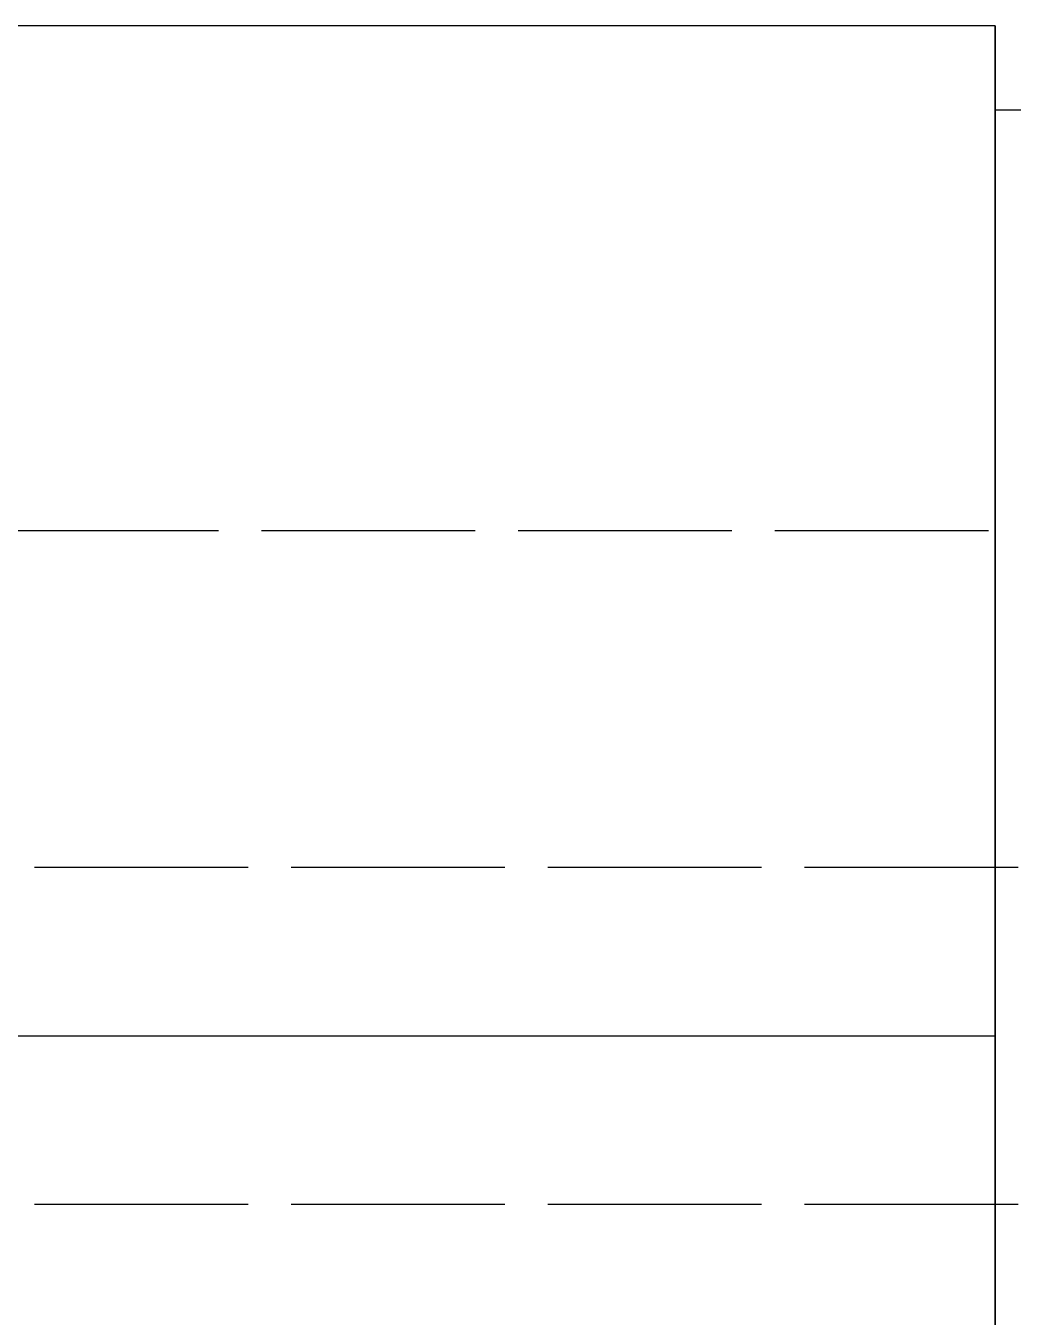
# Model space of a CAD drawing. Header units: millimetres. Extents: x -13 to 161, y -140 to 67.
# Drawn here: x 116 to 121.86, y -54.57 to -46.9 of the extents above; entities that cross this region are included whole.
import ezdxf

# ---------------------------------------------------------------- set-up
doc = ezdxf.new("R2010")
doc.units = ezdxf.units.MM
doc.linetypes.add('DASHED', pattern=[1.524, 1.27, -0.254])
doc.layers.add('HIDDEN', color=8, linetype='DASHED')
doc.layers.add('VISIBLE', color=7, linetype='CONTINUOUS')

msp = doc.modelspace()

# ---------------------------------------------------------------- linework, layer by layer
at = {"layer": 'HIDDEN'}
for points in [[(121.75, -46.9), (121.75, -47.09048), (121.75, -47.28095), (121.75, -47.47143), (121.75, -47.6619), (121.75, -47.85238), (121.75, -48.04286), (121.75, -48.23333), (121.75, -48.42381), (121.75, -48.61429), (121.75, -48.80476), (121.75, -48.99524), (121.75, -49.18571), (121.75, -49.37619), (121.75, -49.56667), (121.75, -49.75714), (121.75, -49.94762), (121.75, -50.1381), (121.75, -50.32857), (121.75, -50.51905), (121.75, -50.70952), (121.75, -50.9), (121.75, -51.09048), (121.75, -51.28095), (121.75, -51.47143), (121.75, -51.6619), (121.75, -51.85238), (121.75, -52.04286), (121.75, -52.23333), (121.75, -52.42381), (121.75, -52.61429), (121.75, -52.80476), (121.75, -52.99524), (121.75, -53.18571), (121.75, -53.37619), (121.75, -53.56667), (121.75, -53.75714), (121.75, -53.94762), (121.75, -54.1381), (121.75, -54.32857), (121.75, -54.51905), (121.75, -54.70952)], [(121.75, -52.9), (121.75, -52.8127), (121.75, -52.7254), (121.75, -52.6381), (121.75, -52.55079), (121.75, -52.46349), (121.75, -52.37619), (121.75, -52.28889), (121.75, -52.20159), (121.75, -52.11429), (121.75, -52.02698), (121.75, -51.93968), (121.75, -51.85238), (121.75, -51.76508), (121.75, -51.67778), (121.75, -51.59048), (121.75, -51.50317), (121.75, -51.41587), (121.75, -51.32857), (121.75, -51.24127), (121.75, -51.15397), (121.75, -51.06667), (121.75, -50.97937), (121.75, -50.89206), (121.75, -50.80476), (121.75, -50.71746), (121.75, -50.63016), (121.75, -50.54286), (121.75, -50.45556), (121.75, -50.36825), (121.75, -50.28095), (121.75, -50.19365), (121.75, -50.10635), (121.75, -50.01905), (121.75, -49.93175), (121.75, -49.84444), (121.75, -49.75714), (121.75, -49.66984), (121.75, -49.58254), (121.75, -49.49524), (121.75, -49.40794), (121.75, -49.32063), (121.75, -49.23333), (121.75, -49.14603), (121.75, -49.05873), (121.75, -48.97143), (121.75, -48.88413), (121.75, -48.79683), (121.75, -48.70952), (121.75, -48.62222), (121.75, -48.53492), (121.75, -48.44762), (121.75, -48.36032), (121.75, -48.27302), (121.75, -48.18571), (121.75, -48.09841), (121.75, -48.01111), (121.75, -47.92381), (121.75, -47.83651), (121.75, -47.74921), (121.75, -47.6619), (121.75, -47.5746), (121.75, -47.4873), (121.75, -47.4)], [(121.75, -47.4), (121.75, -47.5746), (121.75, -47.74921), (121.75, -47.92381), (121.75, -48.09841), (121.75, -48.27302), (121.75, -48.44762), (121.75, -48.62222), (121.75, -48.79683), (121.75, -48.97143), (121.75, -49.14603), (121.75, -49.32063), (121.75, -49.49524), (121.75, -49.66984), (121.75, -49.84444), (121.75, -50.01905), (121.75, -50.19365), (121.75, -50.36825), (121.75, -50.54286), (121.75, -50.71746), (121.75, -50.89206), (121.75, -51.06667), (121.75, -51.24127), (121.75, -51.41587), (121.75, -51.59048), (121.75, -51.76508), (121.75, -51.93968), (121.75, -52.11429), (121.75, -52.28889), (121.75, -52.46349), (121.75, -52.6381), (121.75, -52.8127), (121.75, -52.9873), (121.75, -53.1619), (121.75, -53.33651), (121.75, -53.51111), (121.75, -53.68571), (121.75, -53.86032), (121.75, -54.03492), (121.75, -54.20952), (121.75, -54.38413), (121.75, -54.55873), (121.75, -54.73333)], [(124.76, -49.9), (104.76, -49.9)], [(126.46, -51.9), (98.06, -51.9)], [(121.75, -54.64603), (121.75, -54.55873), (121.75, -54.47143), (121.75, -54.38413), (121.75, -54.29683), (121.75, -54.20952), (121.75, -54.12222), (121.75, -54.03492), (121.75, -53.94762), (121.75, -53.86032), (121.75, -53.77302), (121.75, -53.68571), (121.75, -53.59841), (121.75, -53.51111), (121.75, -53.42381), (121.75, -53.33651), (121.75, -53.24921), (121.75, -53.1619), (121.75, -53.0746), (121.75, -52.9873), (121.75, -52.9)], [(126.46, -53.9), (98.06, -53.9)]]:
    msp.add_lwpolyline(points, dxfattribs=at)
at = {"layer": 'VISIBLE'}
for points in [[(121.75, -46.9), (103.45, -46.9)], [(121.75, -52.9), (121.75, -52.80476), (121.75, -52.70952), (121.75, -52.61429), (121.75, -52.51905), (121.75, -52.42381), (121.75, -52.32857), (121.75, -52.23333), (121.75, -52.1381), (121.75, -52.04286), (121.75, -51.94762), (121.75, -51.85238), (121.75, -51.75714), (121.75, -51.6619), (121.75, -51.56667), (121.75, -51.47143), (121.75, -51.37619), (121.75, -51.28095), (121.75, -51.18571), (121.75, -51.09048), (121.75, -50.99524), (121.75, -50.9), (121.75, -50.80476), (121.75, -50.70952), (121.75, -50.61429), (121.75, -50.51905), (121.75, -50.42381), (121.75, -50.32857), (121.75, -50.23333), (121.75, -50.1381), (121.75, -50.04286), (121.75, -49.94762), (121.75, -49.85238), (121.75, -49.75714), (121.75, -49.6619), (121.75, -49.56667), (121.75, -49.47143), (121.75, -49.37619), (121.75, -49.28095), (121.75, -49.18571), (121.75, -49.09048), (121.75, -48.99524), (121.75, -48.9), (121.75, -48.80476), (121.75, -48.70952), (121.75, -48.61429), (121.75, -48.51905), (121.75, -48.42381), (121.75, -48.32857), (121.75, -48.23333), (121.75, -48.1381), (121.75, -48.04286), (121.75, -47.94762), (121.75, -47.85238), (121.75, -47.75714), (121.75, -47.6619), (121.75, -47.56667), (121.75, -47.47143), (121.75, -47.37619), (121.75, -47.28095), (121.75, -47.18571), (121.75, -47.09048), (121.75, -46.99524), (121.75, -46.9)], [(123.25, -47.4), (121.75, -47.4)], [(121.75, -52.9), (103.45, -52.9)], [(121.75, -54.61429), (121.75, -54.51905), (121.75, -54.42381), (121.75, -54.32857), (121.75, -54.23333), (121.75, -54.1381), (121.75, -54.04286), (121.75, -53.94762), (121.75, -53.85238), (121.75, -53.75714), (121.75, -53.6619), (121.75, -53.56667), (121.75, -53.47143), (121.75, -53.37619), (121.75, -53.28095), (121.75, -53.18571), (121.75, -53.09048), (121.75, -52.99524), (121.75, -52.9)]]:
    msp.add_lwpolyline(points, dxfattribs=at)

doc.saveas('drawing.dxf')
